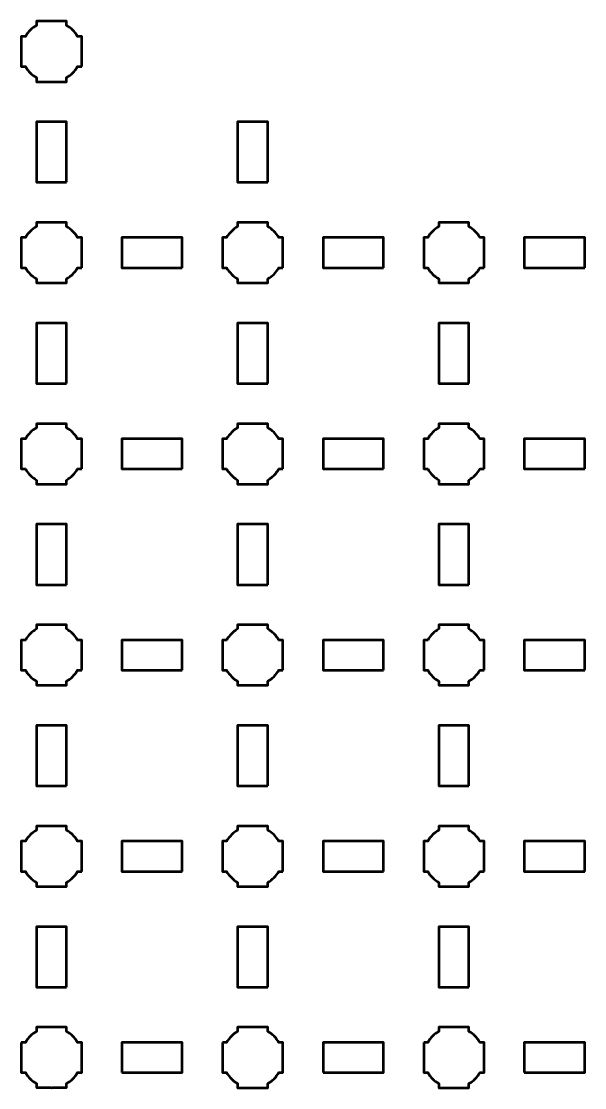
# Model space of a CAD drawing. Header units: centimetres. Extents: x -21.2 to 0.2, y -25.5 to -4.2.
# Drawn here: x -10.8 to -5.2, y -15.15 to -4.55 of the extents above; entities that cross this region are included whole.
import ezdxf

# ---------------------------------------------------------------- set-up
doc = ezdxf.new("R2010")
doc.units = ezdxf.units.CM
doc.header["$MEASUREMENT"] = 0
doc.layers.add('Layer 1', color=7, linetype='Continuous')

msp = doc.modelspace()

# ---------------------------------------------------------------- linework, layer by layer
at = {"layer": 'Layer 1', "lineweight": 53}
for points in [[(-9.8, -15), (-9.2, -15), (-9.2, -14.7), (-9.8, -14.7), (-9.8, -15)], [(-7.8, -15), (-7.2, -15), (-7.2, -14.7), (-7.8, -14.7), (-7.8, -15)], [(-5.8, -15), (-5.2, -15), (-5.2, -14.7), (-5.8, -14.7), (-5.8, -15)]]:
    msp.add_lwpolyline(points, close=True, dxfattribs=at)
for points, knots in [([(-10.20002, -5), (-10.20002, -5), (-10.24017, -5), (-10.24017, -5), (-10.24017, -5), (-10.26652, -5.04553), (-10.30449, -5.0835), (-10.35002, -5.10985), (-10.35002, -5.10985), (-10.35002, -5.10985), (-10.35002, -5.15), (-10.35002, -5.15), (-10.35002, -5.15), (-10.35002, -5.15), (-10.50002, -5.15), (-10.50002, -5.15), (-10.50002, -5.15), (-10.50002, -5.15), (-10.65002, -5.15), (-10.65002, -5.15), (-10.65002, -5.15), (-10.65002, -5.15), (-10.65002, -5.10985), (-10.65002, -5.10985), (-10.65002, -5.10985), (-10.69555, -5.0835), (-10.73352, -5.04553), (-10.75987, -5), (-10.75987, -5), (-10.75987, -5), (-10.80002, -5), (-10.80002, -5), (-10.80002, -5), (-10.80002, -5), (-10.80002, -4.85), (-10.80002, -4.85), (-10.80002, -4.85), (-10.80002, -4.85), (-10.80002, -4.7), (-10.80002, -4.7), (-10.80002, -4.7), (-10.80002, -4.7), (-10.75987, -4.7), (-10.75987, -4.7), (-10.75987, -4.7), (-10.73352, -4.65447), (-10.69555, -4.6165), (-10.65002, -4.59015), (-10.65002, -4.59015), (-10.65002, -4.59015), (-10.65002, -4.55), (-10.65002, -4.55), (-10.65002, -4.55), (-10.65002, -4.55), (-10.50002, -4.55), (-10.50002, -4.55), (-10.50002, -4.55), (-10.50002, -4.55), (-10.35002, -4.55), (-10.35002, -4.55), (-10.35002, -4.55), (-10.35002, -4.55), (-10.35002, -4.59015), (-10.35002, -4.59015), (-10.35002, -4.59015), (-10.30449, -4.6165), (-10.26652, -4.65447), (-10.24017, -4.7), (-10.24017, -4.7), (-10.24017, -4.7), (-10.20002, -4.7), (-10.20002, -4.7), (-10.20002, -4.7), (-10.20002, -4.7), (-10.20002, -4.85), (-10.20002, -4.85), (-10.20002, -4.85), (-10.20002, -4.85), (-10.20002, -5), (-10.20002, -5)], [0, 0, 0, 0, 0.05, 0.05, 0.05, 0.05, 0.1, 0.1, 0.1, 0.1, 0.15, 0.15, 0.15, 0.15, 0.2, 0.2, 0.2, 0.2, 0.25, 0.25, 0.25, 0.25, 0.3, 0.3, 0.3, 0.3, 0.35, 0.35, 0.35, 0.35, 0.4, 0.4, 0.4, 0.4, 0.45, 0.45, 0.45, 0.45, 0.5, 0.5, 0.5, 0.5, 0.55, 0.55, 0.55, 0.55, 0.6, 0.6, 0.6, 0.6, 0.65, 0.65, 0.65, 0.65, 0.7, 0.7, 0.7, 0.7, 0.75, 0.75, 0.75, 0.75, 0.8, 0.8, 0.8, 0.8, 0.85, 0.85, 0.85, 0.85, 0.9, 0.9, 0.9, 0.9, 0.95, 0.95, 0.95, 0.95, 1, 1, 1, 1]), ([(-10.35002, -6.15), (-10.35002, -6.15), (-10.65002, -6.15), (-10.65002, -6.15), (-10.65002, -6.15), (-10.65002, -6.15), (-10.65002, -5.55), (-10.65002, -5.55), (-10.65002, -5.55), (-10.65002, -5.55), (-10.35002, -5.55), (-10.35002, -5.55), (-10.35002, -5.55), (-10.35002, -5.55), (-10.35002, -6.15), (-10.35002, -6.15)], [0, 0, 0, 0, 0.25, 0.25, 0.25, 0.25, 0.5, 0.5, 0.5, 0.5, 0.75, 0.75, 0.75, 0.75, 1, 1, 1, 1]), ([(-8.35002, -6.15), (-8.35002, -6.15), (-8.65002, -6.15), (-8.65002, -6.15), (-8.65002, -6.15), (-8.65002, -6.15), (-8.65002, -5.55), (-8.65002, -5.55), (-8.65002, -5.55), (-8.65002, -5.55), (-8.35002, -5.55), (-8.35002, -5.55), (-8.35002, -5.55), (-8.35002, -5.55), (-8.35002, -6.15), (-8.35002, -6.15)], [0, 0, 0, 0, 0.25, 0.25, 0.25, 0.25, 0.5, 0.5, 0.5, 0.5, 0.75, 0.75, 0.75, 0.75, 1, 1, 1, 1]), ([(-10.20002, -7), (-10.20002, -7), (-10.24017, -7), (-10.24017, -7), (-10.24017, -7), (-10.26652, -7.04553), (-10.30449, -7.0835), (-10.35002, -7.10985), (-10.35002, -7.10985), (-10.35002, -7.10985), (-10.35002, -7.15), (-10.35002, -7.15), (-10.35002, -7.15), (-10.35002, -7.15), (-10.50002, -7.15), (-10.50002, -7.15), (-10.50002, -7.15), (-10.50002, -7.15), (-10.65002, -7.15), (-10.65002, -7.15), (-10.65002, -7.15), (-10.65002, -7.15), (-10.65002, -7.10985), (-10.65002, -7.10985), (-10.65002, -7.10985), (-10.69555, -7.0835), (-10.73352, -7.04553), (-10.75987, -7), (-10.75987, -7), (-10.75987, -7), (-10.80002, -7), (-10.80002, -7), (-10.80002, -7), (-10.80002, -7), (-10.80002, -6.85), (-10.80002, -6.85), (-10.80002, -6.85), (-10.80002, -6.85), (-10.80002, -6.7), (-10.80002, -6.7), (-10.80002, -6.7), (-10.80002, -6.7), (-10.75987, -6.7), (-10.75987, -6.7), (-10.75987, -6.7), (-10.73352, -6.65447), (-10.69555, -6.6165), (-10.65002, -6.59015), (-10.65002, -6.59015), (-10.65002, -6.59015), (-10.65002, -6.55), (-10.65002, -6.55), (-10.65002, -6.55), (-10.65002, -6.55), (-10.50002, -6.55), (-10.50002, -6.55), (-10.50002, -6.55), (-10.50002, -6.55), (-10.35002, -6.55), (-10.35002, -6.55), (-10.35002, -6.55), (-10.35002, -6.55), (-10.35002, -6.59015), (-10.35002, -6.59015), (-10.35002, -6.59015), (-10.30449, -6.6165), (-10.26652, -6.65447), (-10.24017, -6.7), (-10.24017, -6.7), (-10.24017, -6.7), (-10.20002, -6.7), (-10.20002, -6.7), (-10.20002, -6.7), (-10.20002, -6.7), (-10.20002, -6.85), (-10.20002, -6.85), (-10.20002, -6.85), (-10.20002, -6.85), (-10.20002, -7), (-10.20002, -7)], [0, 0, 0, 0, 0.05, 0.05, 0.05, 0.05, 0.1, 0.1, 0.1, 0.1, 0.15, 0.15, 0.15, 0.15, 0.2, 0.2, 0.2, 0.2, 0.25, 0.25, 0.25, 0.25, 0.3, 0.3, 0.3, 0.3, 0.35, 0.35, 0.35, 0.35, 0.4, 0.4, 0.4, 0.4, 0.45, 0.45, 0.45, 0.45, 0.5, 0.5, 0.5, 0.5, 0.55, 0.55, 0.55, 0.55, 0.6, 0.6, 0.6, 0.6, 0.65, 0.65, 0.65, 0.65, 0.7, 0.7, 0.7, 0.7, 0.75, 0.75, 0.75, 0.75, 0.8, 0.8, 0.8, 0.8, 0.85, 0.85, 0.85, 0.85, 0.9, 0.9, 0.9, 0.9, 0.95, 0.95, 0.95, 0.95, 1, 1, 1, 1]), ([(-8.20002, -7), (-8.20002, -7), (-8.24017, -7), (-8.24017, -7), (-8.24017, -7), (-8.26652, -7.04553), (-8.30449, -7.0835), (-8.35002, -7.10985), (-8.35002, -7.10985), (-8.35002, -7.10985), (-8.35002, -7.15), (-8.35002, -7.15), (-8.35002, -7.15), (-8.35002, -7.15), (-8.50002, -7.15), (-8.50002, -7.15), (-8.50002, -7.15), (-8.50002, -7.15), (-8.65002, -7.15), (-8.65002, -7.15), (-8.65002, -7.15), (-8.65002, -7.15), (-8.65002, -7.10985), (-8.65002, -7.10985), (-8.65002, -7.10985), (-8.69555, -7.0835), (-8.73352, -7.04553), (-8.75987, -7), (-8.75987, -7), (-8.75987, -7), (-8.80002, -7), (-8.80002, -7), (-8.80002, -7), (-8.80002, -7), (-8.80002, -6.85), (-8.80002, -6.85), (-8.80002, -6.85), (-8.80002, -6.85), (-8.80002, -6.7), (-8.80002, -6.7), (-8.80002, -6.7), (-8.80002, -6.7), (-8.75987, -6.7), (-8.75987, -6.7), (-8.75987, -6.7), (-8.73352, -6.65447), (-8.69555, -6.6165), (-8.65002, -6.59015), (-8.65002, -6.59015), (-8.65002, -6.59015), (-8.65002, -6.55), (-8.65002, -6.55), (-8.65002, -6.55), (-8.65002, -6.55), (-8.50002, -6.55), (-8.50002, -6.55), (-8.50002, -6.55), (-8.50002, -6.55), (-8.35002, -6.55), (-8.35002, -6.55), (-8.35002, -6.55), (-8.35002, -6.55), (-8.35002, -6.59015), (-8.35002, -6.59015), (-8.35002, -6.59015), (-8.30449, -6.6165), (-8.26652, -6.65447), (-8.24017, -6.7), (-8.24017, -6.7), (-8.24017, -6.7), (-8.20002, -6.7), (-8.20002, -6.7), (-8.20002, -6.7), (-8.20002, -6.7), (-8.20002, -6.85), (-8.20002, -6.85), (-8.20002, -6.85), (-8.20002, -6.85), (-8.20002, -7), (-8.20002, -7)], [0, 0, 0, 0, 0.05, 0.05, 0.05, 0.05, 0.1, 0.1, 0.1, 0.1, 0.15, 0.15, 0.15, 0.15, 0.2, 0.2, 0.2, 0.2, 0.25, 0.25, 0.25, 0.25, 0.3, 0.3, 0.3, 0.3, 0.35, 0.35, 0.35, 0.35, 0.4, 0.4, 0.4, 0.4, 0.45, 0.45, 0.45, 0.45, 0.5, 0.5, 0.5, 0.5, 0.55, 0.55, 0.55, 0.55, 0.6, 0.6, 0.6, 0.6, 0.65, 0.65, 0.65, 0.65, 0.7, 0.7, 0.7, 0.7, 0.75, 0.75, 0.75, 0.75, 0.8, 0.8, 0.8, 0.8, 0.85, 0.85, 0.85, 0.85, 0.9, 0.9, 0.9, 0.9, 0.95, 0.95, 0.95, 0.95, 1, 1, 1, 1]), ([(-6.20002, -7), (-6.20002, -7), (-6.24017, -7), (-6.24017, -7), (-6.24017, -7), (-6.26652, -7.04553), (-6.30449, -7.0835), (-6.35002, -7.10985), (-6.35002, -7.10985), (-6.35002, -7.10985), (-6.35002, -7.15), (-6.35002, -7.15), (-6.35002, -7.15), (-6.35002, -7.15), (-6.50002, -7.15), (-6.50002, -7.15), (-6.50002, -7.15), (-6.50002, -7.15), (-6.65002, -7.15), (-6.65002, -7.15), (-6.65002, -7.15), (-6.65002, -7.15), (-6.65002, -7.10985), (-6.65002, -7.10985), (-6.65002, -7.10985), (-6.69555, -7.0835), (-6.73352, -7.04553), (-6.75987, -7), (-6.75987, -7), (-6.75987, -7), (-6.80002, -7), (-6.80002, -7), (-6.80002, -7), (-6.80002, -7), (-6.80002, -6.85), (-6.80002, -6.85), (-6.80002, -6.85), (-6.80002, -6.85), (-6.80002, -6.7), (-6.80002, -6.7), (-6.80002, -6.7), (-6.80002, -6.7), (-6.75987, -6.7), (-6.75987, -6.7), (-6.75987, -6.7), (-6.73352, -6.65447), (-6.69555, -6.6165), (-6.65002, -6.59015), (-6.65002, -6.59015), (-6.65002, -6.59015), (-6.65002, -6.55), (-6.65002, -6.55), (-6.65002, -6.55), (-6.65002, -6.55), (-6.50002, -6.55), (-6.50002, -6.55), (-6.50002, -6.55), (-6.50002, -6.55), (-6.35002, -6.55), (-6.35002, -6.55), (-6.35002, -6.55), (-6.35002, -6.55), (-6.35002, -6.59015), (-6.35002, -6.59015), (-6.35002, -6.59015), (-6.30449, -6.6165), (-6.26652, -6.65447), (-6.24017, -6.7), (-6.24017, -6.7), (-6.24017, -6.7), (-6.20002, -6.7), (-6.20002, -6.7), (-6.20002, -6.7), (-6.20002, -6.7), (-6.20002, -6.85), (-6.20002, -6.85), (-6.20002, -6.85), (-6.20002, -6.85), (-6.20002, -7), (-6.20002, -7)], [0, 0, 0, 0, 0.05, 0.05, 0.05, 0.05, 0.1, 0.1, 0.1, 0.1, 0.15, 0.15, 0.15, 0.15, 0.2, 0.2, 0.2, 0.2, 0.25, 0.25, 0.25, 0.25, 0.3, 0.3, 0.3, 0.3, 0.35, 0.35, 0.35, 0.35, 0.4, 0.4, 0.4, 0.4, 0.45, 0.45, 0.45, 0.45, 0.5, 0.5, 0.5, 0.5, 0.55, 0.55, 0.55, 0.55, 0.6, 0.6, 0.6, 0.6, 0.65, 0.65, 0.65, 0.65, 0.7, 0.7, 0.7, 0.7, 0.75, 0.75, 0.75, 0.75, 0.8, 0.8, 0.8, 0.8, 0.85, 0.85, 0.85, 0.85, 0.9, 0.9, 0.9, 0.9, 0.95, 0.95, 0.95, 0.95, 1, 1, 1, 1]), ([(-9.20002, -7), (-9.20002, -7), (-9.80002, -7), (-9.80002, -7), (-9.80002, -7), (-9.80002, -7), (-9.80002, -6.7), (-9.80002, -6.7), (-9.80002, -6.7), (-9.80002, -6.7), (-9.20002, -6.7), (-9.20002, -6.7), (-9.20002, -6.7), (-9.20002, -6.7), (-9.20002, -7), (-9.20002, -7)], [0, 0, 0, 0, 0.25, 0.25, 0.25, 0.25, 0.5, 0.5, 0.5, 0.5, 0.75, 0.75, 0.75, 0.75, 1, 1, 1, 1]), ([(-7.20002, -7), (-7.20002, -7), (-7.80002, -7), (-7.80002, -7), (-7.80002, -7), (-7.80002, -7), (-7.80002, -6.7), (-7.80002, -6.7), (-7.80002, -6.7), (-7.80002, -6.7), (-7.20002, -6.7), (-7.20002, -6.7), (-7.20002, -6.7), (-7.20002, -6.7), (-7.20002, -7), (-7.20002, -7)], [0, 0, 0, 0, 0.25, 0.25, 0.25, 0.25, 0.5, 0.5, 0.5, 0.5, 0.75, 0.75, 0.75, 0.75, 1, 1, 1, 1]), ([(-5.20002, -7), (-5.20002, -7), (-5.80002, -7), (-5.80002, -7), (-5.80002, -7), (-5.80002, -7), (-5.80002, -6.7), (-5.80002, -6.7), (-5.80002, -6.7), (-5.80002, -6.7), (-5.20002, -6.7), (-5.20002, -6.7), (-5.20002, -6.7), (-5.20002, -6.7), (-5.20002, -7), (-5.20002, -7)], [0, 0, 0, 0, 0.25, 0.25, 0.25, 0.25, 0.5, 0.5, 0.5, 0.5, 0.75, 0.75, 0.75, 0.75, 1, 1, 1, 1]), ([(-10.35002, -8.15), (-10.35002, -8.15), (-10.65002, -8.15), (-10.65002, -8.15), (-10.65002, -8.15), (-10.65002, -8.15), (-10.65002, -7.55), (-10.65002, -7.55), (-10.65002, -7.55), (-10.65002, -7.55), (-10.35002, -7.55), (-10.35002, -7.55), (-10.35002, -7.55), (-10.35002, -7.55), (-10.35002, -8.15), (-10.35002, -8.15)], [0, 0, 0, 0, 0.25, 0.25, 0.25, 0.25, 0.5, 0.5, 0.5, 0.5, 0.75, 0.75, 0.75, 0.75, 1, 1, 1, 1]), ([(-8.35002, -8.15), (-8.35002, -8.15), (-8.65002, -8.15), (-8.65002, -8.15), (-8.65002, -8.15), (-8.65002, -8.15), (-8.65002, -7.55), (-8.65002, -7.55), (-8.65002, -7.55), (-8.65002, -7.55), (-8.35002, -7.55), (-8.35002, -7.55), (-8.35002, -7.55), (-8.35002, -7.55), (-8.35002, -8.15), (-8.35002, -8.15)], [0, 0, 0, 0, 0.25, 0.25, 0.25, 0.25, 0.5, 0.5, 0.5, 0.5, 0.75, 0.75, 0.75, 0.75, 1, 1, 1, 1]), ([(-6.35002, -8.15), (-6.35002, -8.15), (-6.65002, -8.15), (-6.65002, -8.15), (-6.65002, -8.15), (-6.65002, -8.15), (-6.65002, -7.55), (-6.65002, -7.55), (-6.65002, -7.55), (-6.65002, -7.55), (-6.35002, -7.55), (-6.35002, -7.55), (-6.35002, -7.55), (-6.35002, -7.55), (-6.35002, -8.15), (-6.35002, -8.15)], [0, 0, 0, 0, 0.25, 0.25, 0.25, 0.25, 0.5, 0.5, 0.5, 0.5, 0.75, 0.75, 0.75, 0.75, 1, 1, 1, 1]), ([(-10.20002, -9), (-10.20002, -9), (-10.24017, -9), (-10.24017, -9), (-10.24017, -9), (-10.26652, -9.04553), (-10.30449, -9.0835), (-10.35002, -9.10985), (-10.35002, -9.10985), (-10.35002, -9.10985), (-10.35002, -9.15), (-10.35002, -9.15), (-10.35002, -9.15), (-10.35002, -9.15), (-10.50002, -9.15), (-10.50002, -9.15), (-10.50002, -9.15), (-10.50002, -9.15), (-10.65002, -9.15), (-10.65002, -9.15), (-10.65002, -9.15), (-10.65002, -9.15), (-10.65002, -9.10985), (-10.65002, -9.10985), (-10.65002, -9.10985), (-10.69555, -9.0835), (-10.73352, -9.04553), (-10.75987, -9), (-10.75987, -9), (-10.75987, -9), (-10.80002, -9), (-10.80002, -9), (-10.80002, -9), (-10.80002, -9), (-10.80002, -8.85), (-10.80002, -8.85), (-10.80002, -8.85), (-10.80002, -8.85), (-10.80002, -8.7), (-10.80002, -8.7), (-10.80002, -8.7), (-10.80002, -8.7), (-10.75987, -8.7), (-10.75987, -8.7), (-10.75987, -8.7), (-10.73352, -8.65447), (-10.69555, -8.6165), (-10.65002, -8.59015), (-10.65002, -8.59015), (-10.65002, -8.59015), (-10.65002, -8.55), (-10.65002, -8.55), (-10.65002, -8.55), (-10.65002, -8.55), (-10.50002, -8.55), (-10.50002, -8.55), (-10.50002, -8.55), (-10.50002, -8.55), (-10.35002, -8.55), (-10.35002, -8.55), (-10.35002, -8.55), (-10.35002, -8.55), (-10.35002, -8.59015), (-10.35002, -8.59015), (-10.35002, -8.59015), (-10.30449, -8.6165), (-10.26652, -8.65447), (-10.24017, -8.7), (-10.24017, -8.7), (-10.24017, -8.7), (-10.20002, -8.7), (-10.20002, -8.7), (-10.20002, -8.7), (-10.20002, -8.7), (-10.20002, -8.85), (-10.20002, -8.85), (-10.20002, -8.85), (-10.20002, -8.85), (-10.20002, -9), (-10.20002, -9)], [0, 0, 0, 0, 0.05, 0.05, 0.05, 0.05, 0.1, 0.1, 0.1, 0.1, 0.15, 0.15, 0.15, 0.15, 0.2, 0.2, 0.2, 0.2, 0.25, 0.25, 0.25, 0.25, 0.3, 0.3, 0.3, 0.3, 0.35, 0.35, 0.35, 0.35, 0.4, 0.4, 0.4, 0.4, 0.45, 0.45, 0.45, 0.45, 0.5, 0.5, 0.5, 0.5, 0.55, 0.55, 0.55, 0.55, 0.6, 0.6, 0.6, 0.6, 0.65, 0.65, 0.65, 0.65, 0.7, 0.7, 0.7, 0.7, 0.75, 0.75, 0.75, 0.75, 0.8, 0.8, 0.8, 0.8, 0.85, 0.85, 0.85, 0.85, 0.9, 0.9, 0.9, 0.9, 0.95, 0.95, 0.95, 0.95, 1, 1, 1, 1]), ([(-8.20002, -9), (-8.20002, -9), (-8.24017, -9), (-8.24017, -9), (-8.24017, -9), (-8.26652, -9.04553), (-8.30449, -9.0835), (-8.35002, -9.10985), (-8.35002, -9.10985), (-8.35002, -9.10985), (-8.35002, -9.15), (-8.35002, -9.15), (-8.35002, -9.15), (-8.35002, -9.15), (-8.50002, -9.15), (-8.50002, -9.15), (-8.50002, -9.15), (-8.50002, -9.15), (-8.65002, -9.15), (-8.65002, -9.15), (-8.65002, -9.15), (-8.65002, -9.15), (-8.65002, -9.10985), (-8.65002, -9.10985), (-8.65002, -9.10985), (-8.69555, -9.0835), (-8.73352, -9.04553), (-8.75987, -9), (-8.75987, -9), (-8.75987, -9), (-8.80002, -9), (-8.80002, -9), (-8.80002, -9), (-8.80002, -9), (-8.80002, -8.85), (-8.80002, -8.85), (-8.80002, -8.85), (-8.80002, -8.85), (-8.80002, -8.7), (-8.80002, -8.7), (-8.80002, -8.7), (-8.80002, -8.7), (-8.75987, -8.7), (-8.75987, -8.7), (-8.75987, -8.7), (-8.73352, -8.65447), (-8.69555, -8.6165), (-8.65002, -8.59015), (-8.65002, -8.59015), (-8.65002, -8.59015), (-8.65002, -8.55), (-8.65002, -8.55), (-8.65002, -8.55), (-8.65002, -8.55), (-8.50002, -8.55), (-8.50002, -8.55), (-8.50002, -8.55), (-8.50002, -8.55), (-8.35002, -8.55), (-8.35002, -8.55), (-8.35002, -8.55), (-8.35002, -8.55), (-8.35002, -8.59015), (-8.35002, -8.59015), (-8.35002, -8.59015), (-8.30449, -8.6165), (-8.26652, -8.65447), (-8.24017, -8.7), (-8.24017, -8.7), (-8.24017, -8.7), (-8.20002, -8.7), (-8.20002, -8.7), (-8.20002, -8.7), (-8.20002, -8.7), (-8.20002, -8.85), (-8.20002, -8.85), (-8.20002, -8.85), (-8.20002, -8.85), (-8.20002, -9), (-8.20002, -9)], [0, 0, 0, 0, 0.05, 0.05, 0.05, 0.05, 0.1, 0.1, 0.1, 0.1, 0.15, 0.15, 0.15, 0.15, 0.2, 0.2, 0.2, 0.2, 0.25, 0.25, 0.25, 0.25, 0.3, 0.3, 0.3, 0.3, 0.35, 0.35, 0.35, 0.35, 0.4, 0.4, 0.4, 0.4, 0.45, 0.45, 0.45, 0.45, 0.5, 0.5, 0.5, 0.5, 0.55, 0.55, 0.55, 0.55, 0.6, 0.6, 0.6, 0.6, 0.65, 0.65, 0.65, 0.65, 0.7, 0.7, 0.7, 0.7, 0.75, 0.75, 0.75, 0.75, 0.8, 0.8, 0.8, 0.8, 0.85, 0.85, 0.85, 0.85, 0.9, 0.9, 0.9, 0.9, 0.95, 0.95, 0.95, 0.95, 1, 1, 1, 1]), ([(-6.20002, -9), (-6.20002, -9), (-6.24017, -9), (-6.24017, -9), (-6.24017, -9), (-6.26652, -9.04553), (-6.30449, -9.0835), (-6.35002, -9.10985), (-6.35002, -9.10985), (-6.35002, -9.10985), (-6.35002, -9.15), (-6.35002, -9.15), (-6.35002, -9.15), (-6.35002, -9.15), (-6.50002, -9.15), (-6.50002, -9.15), (-6.50002, -9.15), (-6.50002, -9.15), (-6.65002, -9.15), (-6.65002, -9.15), (-6.65002, -9.15), (-6.65002, -9.15), (-6.65002, -9.10985), (-6.65002, -9.10985), (-6.65002, -9.10985), (-6.69555, -9.0835), (-6.73352, -9.04553), (-6.75987, -9), (-6.75987, -9), (-6.75987, -9), (-6.80002, -9), (-6.80002, -9), (-6.80002, -9), (-6.80002, -9), (-6.80002, -8.85), (-6.80002, -8.85), (-6.80002, -8.85), (-6.80002, -8.85), (-6.80002, -8.7), (-6.80002, -8.7), (-6.80002, -8.7), (-6.80002, -8.7), (-6.75987, -8.7), (-6.75987, -8.7), (-6.75987, -8.7), (-6.73352, -8.65447), (-6.69555, -8.6165), (-6.65002, -8.59015), (-6.65002, -8.59015), (-6.65002, -8.59015), (-6.65002, -8.55), (-6.65002, -8.55), (-6.65002, -8.55), (-6.65002, -8.55), (-6.50002, -8.55), (-6.50002, -8.55), (-6.50002, -8.55), (-6.50002, -8.55), (-6.35002, -8.55), (-6.35002, -8.55), (-6.35002, -8.55), (-6.35002, -8.55), (-6.35002, -8.59015), (-6.35002, -8.59015), (-6.35002, -8.59015), (-6.30449, -8.6165), (-6.26652, -8.65447), (-6.24017, -8.7), (-6.24017, -8.7), (-6.24017, -8.7), (-6.20002, -8.7), (-6.20002, -8.7), (-6.20002, -8.7), (-6.20002, -8.7), (-6.20002, -8.85), (-6.20002, -8.85), (-6.20002, -8.85), (-6.20002, -8.85), (-6.20002, -9), (-6.20002, -9)], [0, 0, 0, 0, 0.05, 0.05, 0.05, 0.05, 0.1, 0.1, 0.1, 0.1, 0.15, 0.15, 0.15, 0.15, 0.2, 0.2, 0.2, 0.2, 0.25, 0.25, 0.25, 0.25, 0.3, 0.3, 0.3, 0.3, 0.35, 0.35, 0.35, 0.35, 0.4, 0.4, 0.4, 0.4, 0.45, 0.45, 0.45, 0.45, 0.5, 0.5, 0.5, 0.5, 0.55, 0.55, 0.55, 0.55, 0.6, 0.6, 0.6, 0.6, 0.65, 0.65, 0.65, 0.65, 0.7, 0.7, 0.7, 0.7, 0.75, 0.75, 0.75, 0.75, 0.8, 0.8, 0.8, 0.8, 0.85, 0.85, 0.85, 0.85, 0.9, 0.9, 0.9, 0.9, 0.95, 0.95, 0.95, 0.95, 1, 1, 1, 1]), ([(-9.20002, -9), (-9.20002, -9), (-9.80002, -9), (-9.80002, -9), (-9.80002, -9), (-9.80002, -9), (-9.80002, -8.7), (-9.80002, -8.7), (-9.80002, -8.7), (-9.80002, -8.7), (-9.20002, -8.7), (-9.20002, -8.7), (-9.20002, -8.7), (-9.20002, -8.7), (-9.20002, -9), (-9.20002, -9)], [0, 0, 0, 0, 0.25, 0.25, 0.25, 0.25, 0.5, 0.5, 0.5, 0.5, 0.75, 0.75, 0.75, 0.75, 1, 1, 1, 1]), ([(-7.20002, -9), (-7.20002, -9), (-7.80002, -9), (-7.80002, -9), (-7.80002, -9), (-7.80002, -9), (-7.80002, -8.7), (-7.80002, -8.7), (-7.80002, -8.7), (-7.80002, -8.7), (-7.20002, -8.7), (-7.20002, -8.7), (-7.20002, -8.7), (-7.20002, -8.7), (-7.20002, -9), (-7.20002, -9)], [0, 0, 0, 0, 0.25, 0.25, 0.25, 0.25, 0.5, 0.5, 0.5, 0.5, 0.75, 0.75, 0.75, 0.75, 1, 1, 1, 1]), ([(-5.20002, -9), (-5.20002, -9), (-5.80002, -9), (-5.80002, -9), (-5.80002, -9), (-5.80002, -9), (-5.80002, -8.7), (-5.80002, -8.7), (-5.80002, -8.7), (-5.80002, -8.7), (-5.20002, -8.7), (-5.20002, -8.7), (-5.20002, -8.7), (-5.20002, -8.7), (-5.20002, -9), (-5.20002, -9)], [0, 0, 0, 0, 0.25, 0.25, 0.25, 0.25, 0.5, 0.5, 0.5, 0.5, 0.75, 0.75, 0.75, 0.75, 1, 1, 1, 1]), ([(-10.35002, -10.15), (-10.35002, -10.15), (-10.65002, -10.15), (-10.65002, -10.15), (-10.65002, -10.15), (-10.65002, -10.15), (-10.65002, -9.55), (-10.65002, -9.55), (-10.65002, -9.55), (-10.65002, -9.55), (-10.35002, -9.55), (-10.35002, -9.55), (-10.35002, -9.55), (-10.35002, -9.55), (-10.35002, -10.15), (-10.35002, -10.15)], [0, 0, 0, 0, 0.25, 0.25, 0.25, 0.25, 0.5, 0.5, 0.5, 0.5, 0.75, 0.75, 0.75, 0.75, 1, 1, 1, 1]), ([(-8.35002, -10.15), (-8.35002, -10.15), (-8.65002, -10.15), (-8.65002, -10.15), (-8.65002, -10.15), (-8.65002, -10.15), (-8.65002, -9.55), (-8.65002, -9.55), (-8.65002, -9.55), (-8.65002, -9.55), (-8.35002, -9.55), (-8.35002, -9.55), (-8.35002, -9.55), (-8.35002, -9.55), (-8.35002, -10.15), (-8.35002, -10.15)], [0, 0, 0, 0, 0.25, 0.25, 0.25, 0.25, 0.5, 0.5, 0.5, 0.5, 0.75, 0.75, 0.75, 0.75, 1, 1, 1, 1]), ([(-6.35002, -10.15), (-6.35002, -10.15), (-6.65002, -10.15), (-6.65002, -10.15), (-6.65002, -10.15), (-6.65002, -10.15), (-6.65002, -9.55), (-6.65002, -9.55), (-6.65002, -9.55), (-6.65002, -9.55), (-6.35002, -9.55), (-6.35002, -9.55), (-6.35002, -9.55), (-6.35002, -9.55), (-6.35002, -10.15), (-6.35002, -10.15)], [0, 0, 0, 0, 0.25, 0.25, 0.25, 0.25, 0.5, 0.5, 0.5, 0.5, 0.75, 0.75, 0.75, 0.75, 1, 1, 1, 1]), ([(-10.20002, -11), (-10.20002, -11), (-10.24017, -11), (-10.24017, -11), (-10.24017, -11), (-10.26652, -11.04553), (-10.30449, -11.0835), (-10.35002, -11.10985), (-10.35002, -11.10985), (-10.35002, -11.10985), (-10.35002, -11.15), (-10.35002, -11.15), (-10.35002, -11.15), (-10.35002, -11.15), (-10.50002, -11.15), (-10.50002, -11.15), (-10.50002, -11.15), (-10.50002, -11.15), (-10.65002, -11.15), (-10.65002, -11.15), (-10.65002, -11.15), (-10.65002, -11.15), (-10.65002, -11.10985), (-10.65002, -11.10985), (-10.65002, -11.10985), (-10.69555, -11.0835), (-10.73352, -11.04553), (-10.75987, -11), (-10.75987, -11), (-10.75987, -11), (-10.80002, -11), (-10.80002, -11), (-10.80002, -11), (-10.80002, -11), (-10.80002, -10.85), (-10.80002, -10.85), (-10.80002, -10.85), (-10.80002, -10.85), (-10.80002, -10.7), (-10.80002, -10.7), (-10.80002, -10.7), (-10.80002, -10.7), (-10.75987, -10.7), (-10.75987, -10.7), (-10.75987, -10.7), (-10.73352, -10.65447), (-10.69555, -10.6165), (-10.65002, -10.59015), (-10.65002, -10.59015), (-10.65002, -10.59015), (-10.65002, -10.55), (-10.65002, -10.55), (-10.65002, -10.55), (-10.65002, -10.55), (-10.50002, -10.55), (-10.50002, -10.55), (-10.50002, -10.55), (-10.50002, -10.55), (-10.35002, -10.55), (-10.35002, -10.55), (-10.35002, -10.55), (-10.35002, -10.55), (-10.35002, -10.59015), (-10.35002, -10.59015), (-10.35002, -10.59015), (-10.30449, -10.6165), (-10.26652, -10.65447), (-10.24017, -10.7), (-10.24017, -10.7), (-10.24017, -10.7), (-10.20002, -10.7), (-10.20002, -10.7), (-10.20002, -10.7), (-10.20002, -10.7), (-10.20002, -10.85), (-10.20002, -10.85), (-10.20002, -10.85), (-10.20002, -10.85), (-10.20002, -11), (-10.20002, -11)], [0, 0, 0, 0, 0.05, 0.05, 0.05, 0.05, 0.1, 0.1, 0.1, 0.1, 0.15, 0.15, 0.15, 0.15, 0.2, 0.2, 0.2, 0.2, 0.25, 0.25, 0.25, 0.25, 0.3, 0.3, 0.3, 0.3, 0.35, 0.35, 0.35, 0.35, 0.4, 0.4, 0.4, 0.4, 0.45, 0.45, 0.45, 0.45, 0.5, 0.5, 0.5, 0.5, 0.55, 0.55, 0.55, 0.55, 0.6, 0.6, 0.6, 0.6, 0.65, 0.65, 0.65, 0.65, 0.7, 0.7, 0.7, 0.7, 0.75, 0.75, 0.75, 0.75, 0.8, 0.8, 0.8, 0.8, 0.85, 0.85, 0.85, 0.85, 0.9, 0.9, 0.9, 0.9, 0.95, 0.95, 0.95, 0.95, 1, 1, 1, 1]), ([(-8.20002, -11), (-8.20002, -11), (-8.24017, -11), (-8.24017, -11), (-8.24017, -11), (-8.26652, -11.04553), (-8.30449, -11.0835), (-8.35002, -11.10985), (-8.35002, -11.10985), (-8.35002, -11.10985), (-8.35002, -11.15), (-8.35002, -11.15), (-8.35002, -11.15), (-8.35002, -11.15), (-8.50002, -11.15), (-8.50002, -11.15), (-8.50002, -11.15), (-8.50002, -11.15), (-8.65002, -11.15), (-8.65002, -11.15), (-8.65002, -11.15), (-8.65002, -11.15), (-8.65002, -11.10985), (-8.65002, -11.10985), (-8.65002, -11.10985), (-8.69555, -11.0835), (-8.73352, -11.04553), (-8.75987, -11), (-8.75987, -11), (-8.75987, -11), (-8.80002, -11), (-8.80002, -11), (-8.80002, -11), (-8.80002, -11), (-8.80002, -10.85), (-8.80002, -10.85), (-8.80002, -10.85), (-8.80002, -10.85), (-8.80002, -10.7), (-8.80002, -10.7), (-8.80002, -10.7), (-8.80002, -10.7), (-8.75987, -10.7), (-8.75987, -10.7), (-8.75987, -10.7), (-8.73352, -10.65447), (-8.69555, -10.6165), (-8.65002, -10.59015), (-8.65002, -10.59015), (-8.65002, -10.59015), (-8.65002, -10.55), (-8.65002, -10.55), (-8.65002, -10.55), (-8.65002, -10.55), (-8.50002, -10.55), (-8.50002, -10.55), (-8.50002, -10.55), (-8.50002, -10.55), (-8.35002, -10.55), (-8.35002, -10.55), (-8.35002, -10.55), (-8.35002, -10.55), (-8.35002, -10.59015), (-8.35002, -10.59015), (-8.35002, -10.59015), (-8.30449, -10.6165), (-8.26652, -10.65447), (-8.24017, -10.7), (-8.24017, -10.7), (-8.24017, -10.7), (-8.20002, -10.7), (-8.20002, -10.7), (-8.20002, -10.7), (-8.20002, -10.7), (-8.20002, -10.85), (-8.20002, -10.85), (-8.20002, -10.85), (-8.20002, -10.85), (-8.20002, -11), (-8.20002, -11)], [0, 0, 0, 0, 0.05, 0.05, 0.05, 0.05, 0.1, 0.1, 0.1, 0.1, 0.15, 0.15, 0.15, 0.15, 0.2, 0.2, 0.2, 0.2, 0.25, 0.25, 0.25, 0.25, 0.3, 0.3, 0.3, 0.3, 0.35, 0.35, 0.35, 0.35, 0.4, 0.4, 0.4, 0.4, 0.45, 0.45, 0.45, 0.45, 0.5, 0.5, 0.5, 0.5, 0.55, 0.55, 0.55, 0.55, 0.6, 0.6, 0.6, 0.6, 0.65, 0.65, 0.65, 0.65, 0.7, 0.7, 0.7, 0.7, 0.75, 0.75, 0.75, 0.75, 0.8, 0.8, 0.8, 0.8, 0.85, 0.85, 0.85, 0.85, 0.9, 0.9, 0.9, 0.9, 0.95, 0.95, 0.95, 0.95, 1, 1, 1, 1]), ([(-6.20002, -11), (-6.20002, -11), (-6.24017, -11), (-6.24017, -11), (-6.24017, -11), (-6.26652, -11.04553), (-6.30449, -11.0835), (-6.35002, -11.10985), (-6.35002, -11.10985), (-6.35002, -11.10985), (-6.35002, -11.15), (-6.35002, -11.15), (-6.35002, -11.15), (-6.35002, -11.15), (-6.50002, -11.15), (-6.50002, -11.15), (-6.50002, -11.15), (-6.50002, -11.15), (-6.65002, -11.15), (-6.65002, -11.15), (-6.65002, -11.15), (-6.65002, -11.15), (-6.65002, -11.10985), (-6.65002, -11.10985), (-6.65002, -11.10985), (-6.69555, -11.0835), (-6.73352, -11.04553), (-6.75987, -11), (-6.75987, -11), (-6.75987, -11), (-6.80002, -11), (-6.80002, -11), (-6.80002, -11), (-6.80002, -11), (-6.80002, -10.85), (-6.80002, -10.85), (-6.80002, -10.85), (-6.80002, -10.85), (-6.80002, -10.7), (-6.80002, -10.7), (-6.80002, -10.7), (-6.80002, -10.7), (-6.75987, -10.7), (-6.75987, -10.7), (-6.75987, -10.7), (-6.73352, -10.65447), (-6.69555, -10.6165), (-6.65002, -10.59015), (-6.65002, -10.59015), (-6.65002, -10.59015), (-6.65002, -10.55), (-6.65002, -10.55), (-6.65002, -10.55), (-6.65002, -10.55), (-6.50002, -10.55), (-6.50002, -10.55), (-6.50002, -10.55), (-6.50002, -10.55), (-6.35002, -10.55), (-6.35002, -10.55), (-6.35002, -10.55), (-6.35002, -10.55), (-6.35002, -10.59015), (-6.35002, -10.59015), (-6.35002, -10.59015), (-6.30449, -10.6165), (-6.26652, -10.65447), (-6.24017, -10.7), (-6.24017, -10.7), (-6.24017, -10.7), (-6.20002, -10.7), (-6.20002, -10.7), (-6.20002, -10.7), (-6.20002, -10.7), (-6.20002, -10.85), (-6.20002, -10.85), (-6.20002, -10.85), (-6.20002, -10.85), (-6.20002, -11), (-6.20002, -11)], [0, 0, 0, 0, 0.05, 0.05, 0.05, 0.05, 0.1, 0.1, 0.1, 0.1, 0.15, 0.15, 0.15, 0.15, 0.2, 0.2, 0.2, 0.2, 0.25, 0.25, 0.25, 0.25, 0.3, 0.3, 0.3, 0.3, 0.35, 0.35, 0.35, 0.35, 0.4, 0.4, 0.4, 0.4, 0.45, 0.45, 0.45, 0.45, 0.5, 0.5, 0.5, 0.5, 0.55, 0.55, 0.55, 0.55, 0.6, 0.6, 0.6, 0.6, 0.65, 0.65, 0.65, 0.65, 0.7, 0.7, 0.7, 0.7, 0.75, 0.75, 0.75, 0.75, 0.8, 0.8, 0.8, 0.8, 0.85, 0.85, 0.85, 0.85, 0.9, 0.9, 0.9, 0.9, 0.95, 0.95, 0.95, 0.95, 1, 1, 1, 1]), ([(-9.20002, -11), (-9.20002, -11), (-9.80002, -11), (-9.80002, -11), (-9.80002, -11), (-9.80002, -11), (-9.80002, -10.7), (-9.80002, -10.7), (-9.80002, -10.7), (-9.80002, -10.7), (-9.20002, -10.7), (-9.20002, -10.7), (-9.20002, -10.7), (-9.20002, -10.7), (-9.20002, -11), (-9.20002, -11)], [0, 0, 0, 0, 0.25, 0.25, 0.25, 0.25, 0.5, 0.5, 0.5, 0.5, 0.75, 0.75, 0.75, 0.75, 1, 1, 1, 1]), ([(-7.20002, -11), (-7.20002, -11), (-7.80002, -11), (-7.80002, -11), (-7.80002, -11), (-7.80002, -11), (-7.80002, -10.7), (-7.80002, -10.7), (-7.80002, -10.7), (-7.80002, -10.7), (-7.20002, -10.7), (-7.20002, -10.7), (-7.20002, -10.7), (-7.20002, -10.7), (-7.20002, -11), (-7.20002, -11)], [0, 0, 0, 0, 0.25, 0.25, 0.25, 0.25, 0.5, 0.5, 0.5, 0.5, 0.75, 0.75, 0.75, 0.75, 1, 1, 1, 1]), ([(-5.20002, -11), (-5.20002, -11), (-5.80002, -11), (-5.80002, -11), (-5.80002, -11), (-5.80002, -11), (-5.80002, -10.7), (-5.80002, -10.7), (-5.80002, -10.7), (-5.80002, -10.7), (-5.20002, -10.7), (-5.20002, -10.7), (-5.20002, -10.7), (-5.20002, -10.7), (-5.20002, -11), (-5.20002, -11)], [0, 0, 0, 0, 0.25, 0.25, 0.25, 0.25, 0.5, 0.5, 0.5, 0.5, 0.75, 0.75, 0.75, 0.75, 1, 1, 1, 1]), ([(-10.35002, -12.15), (-10.35002, -12.15), (-10.65002, -12.15), (-10.65002, -12.15), (-10.65002, -12.15), (-10.65002, -12.15), (-10.65002, -11.55), (-10.65002, -11.55), (-10.65002, -11.55), (-10.65002, -11.55), (-10.35002, -11.55), (-10.35002, -11.55), (-10.35002, -11.55), (-10.35002, -11.55), (-10.35002, -12.15), (-10.35002, -12.15)], [0, 0, 0, 0, 0.25, 0.25, 0.25, 0.25, 0.5, 0.5, 0.5, 0.5, 0.75, 0.75, 0.75, 0.75, 1, 1, 1, 1]), ([(-8.35002, -12.15), (-8.35002, -12.15), (-8.65002, -12.15), (-8.65002, -12.15), (-8.65002, -12.15), (-8.65002, -12.15), (-8.65002, -11.55), (-8.65002, -11.55), (-8.65002, -11.55), (-8.65002, -11.55), (-8.35002, -11.55), (-8.35002, -11.55), (-8.35002, -11.55), (-8.35002, -11.55), (-8.35002, -12.15), (-8.35002, -12.15)], [0, 0, 0, 0, 0.25, 0.25, 0.25, 0.25, 0.5, 0.5, 0.5, 0.5, 0.75, 0.75, 0.75, 0.75, 1, 1, 1, 1]), ([(-6.35002, -12.15), (-6.35002, -12.15), (-6.65002, -12.15), (-6.65002, -12.15), (-6.65002, -12.15), (-6.65002, -12.15), (-6.65002, -11.55), (-6.65002, -11.55), (-6.65002, -11.55), (-6.65002, -11.55), (-6.35002, -11.55), (-6.35002, -11.55), (-6.35002, -11.55), (-6.35002, -11.55), (-6.35002, -12.15), (-6.35002, -12.15)], [0, 0, 0, 0, 0.25, 0.25, 0.25, 0.25, 0.5, 0.5, 0.5, 0.5, 0.75, 0.75, 0.75, 0.75, 1, 1, 1, 1]), ([(-10.20002, -13), (-10.20002, -13), (-10.24017, -13), (-10.24017, -13), (-10.24017, -13), (-10.26652, -13.04553), (-10.30449, -13.0835), (-10.35002, -13.10985), (-10.35002, -13.10985), (-10.35002, -13.10985), (-10.35002, -13.15), (-10.35002, -13.15), (-10.35002, -13.15), (-10.35002, -13.15), (-10.50002, -13.15), (-10.50002, -13.15), (-10.50002, -13.15), (-10.50002, -13.15), (-10.65002, -13.15), (-10.65002, -13.15), (-10.65002, -13.15), (-10.65002, -13.15), (-10.65002, -13.10985), (-10.65002, -13.10985), (-10.65002, -13.10985), (-10.69555, -13.0835), (-10.73352, -13.04553), (-10.75987, -13), (-10.75987, -13), (-10.75987, -13), (-10.80002, -13), (-10.80002, -13), (-10.80002, -13), (-10.80002, -13), (-10.80002, -12.85), (-10.80002, -12.85), (-10.80002, -12.85), (-10.80002, -12.85), (-10.80002, -12.7), (-10.80002, -12.7), (-10.80002, -12.7), (-10.80002, -12.7), (-10.75987, -12.7), (-10.75987, -12.7), (-10.75987, -12.7), (-10.73352, -12.65447), (-10.69555, -12.6165), (-10.65002, -12.59015), (-10.65002, -12.59015), (-10.65002, -12.59015), (-10.65002, -12.55), (-10.65002, -12.55), (-10.65002, -12.55), (-10.65002, -12.55), (-10.50002, -12.55), (-10.50002, -12.55), (-10.50002, -12.55), (-10.50002, -12.55), (-10.35002, -12.55), (-10.35002, -12.55), (-10.35002, -12.55), (-10.35002, -12.55), (-10.35002, -12.59015), (-10.35002, -12.59015), (-10.35002, -12.59015), (-10.30449, -12.6165), (-10.26652, -12.65447), (-10.24017, -12.7), (-10.24017, -12.7), (-10.24017, -12.7), (-10.20002, -12.7), (-10.20002, -12.7), (-10.20002, -12.7), (-10.20002, -12.7), (-10.20002, -12.85), (-10.20002, -12.85), (-10.20002, -12.85), (-10.20002, -12.85), (-10.20002, -13), (-10.20002, -13)], [0, 0, 0, 0, 0.05, 0.05, 0.05, 0.05, 0.1, 0.1, 0.1, 0.1, 0.15, 0.15, 0.15, 0.15, 0.2, 0.2, 0.2, 0.2, 0.25, 0.25, 0.25, 0.25, 0.3, 0.3, 0.3, 0.3, 0.35, 0.35, 0.35, 0.35, 0.4, 0.4, 0.4, 0.4, 0.45, 0.45, 0.45, 0.45, 0.5, 0.5, 0.5, 0.5, 0.55, 0.55, 0.55, 0.55, 0.6, 0.6, 0.6, 0.6, 0.65, 0.65, 0.65, 0.65, 0.7, 0.7, 0.7, 0.7, 0.75, 0.75, 0.75, 0.75, 0.8, 0.8, 0.8, 0.8, 0.85, 0.85, 0.85, 0.85, 0.9, 0.9, 0.9, 0.9, 0.95, 0.95, 0.95, 0.95, 1, 1, 1, 1]), ([(-8.20002, -13), (-8.20002, -13), (-8.24017, -13), (-8.24017, -13), (-8.24017, -13), (-8.26652, -13.04553), (-8.30449, -13.0835), (-8.35002, -13.10985), (-8.35002, -13.10985), (-8.35002, -13.10985), (-8.35002, -13.15), (-8.35002, -13.15), (-8.35002, -13.15), (-8.35002, -13.15), (-8.50002, -13.15), (-8.50002, -13.15), (-8.50002, -13.15), (-8.50002, -13.15), (-8.65002, -13.15), (-8.65002, -13.15), (-8.65002, -13.15), (-8.65002, -13.15), (-8.65002, -13.10985), (-8.65002, -13.10985), (-8.65002, -13.10985), (-8.69555, -13.0835), (-8.73352, -13.04553), (-8.75987, -13), (-8.75987, -13), (-8.75987, -13), (-8.80002, -13), (-8.80002, -13), (-8.80002, -13), (-8.80002, -13), (-8.80002, -12.85), (-8.80002, -12.85), (-8.80002, -12.85), (-8.80002, -12.85), (-8.80002, -12.7), (-8.80002, -12.7), (-8.80002, -12.7), (-8.80002, -12.7), (-8.75987, -12.7), (-8.75987, -12.7), (-8.75987, -12.7), (-8.73352, -12.65447), (-8.69555, -12.6165), (-8.65002, -12.59015), (-8.65002, -12.59015), (-8.65002, -12.59015), (-8.65002, -12.55), (-8.65002, -12.55), (-8.65002, -12.55), (-8.65002, -12.55), (-8.50002, -12.55), (-8.50002, -12.55), (-8.50002, -12.55), (-8.50002, -12.55), (-8.35002, -12.55), (-8.35002, -12.55), (-8.35002, -12.55), (-8.35002, -12.55), (-8.35002, -12.59015), (-8.35002, -12.59015), (-8.35002, -12.59015), (-8.30449, -12.6165), (-8.26652, -12.65447), (-8.24017, -12.7), (-8.24017, -12.7), (-8.24017, -12.7), (-8.20002, -12.7), (-8.20002, -12.7), (-8.20002, -12.7), (-8.20002, -12.7), (-8.20002, -12.85), (-8.20002, -12.85), (-8.20002, -12.85), (-8.20002, -12.85), (-8.20002, -13), (-8.20002, -13)], [0, 0, 0, 0, 0.05, 0.05, 0.05, 0.05, 0.1, 0.1, 0.1, 0.1, 0.15, 0.15, 0.15, 0.15, 0.2, 0.2, 0.2, 0.2, 0.25, 0.25, 0.25, 0.25, 0.3, 0.3, 0.3, 0.3, 0.35, 0.35, 0.35, 0.35, 0.4, 0.4, 0.4, 0.4, 0.45, 0.45, 0.45, 0.45, 0.5, 0.5, 0.5, 0.5, 0.55, 0.55, 0.55, 0.55, 0.6, 0.6, 0.6, 0.6, 0.65, 0.65, 0.65, 0.65, 0.7, 0.7, 0.7, 0.7, 0.75, 0.75, 0.75, 0.75, 0.8, 0.8, 0.8, 0.8, 0.85, 0.85, 0.85, 0.85, 0.9, 0.9, 0.9, 0.9, 0.95, 0.95, 0.95, 0.95, 1, 1, 1, 1]), ([(-6.20002, -13), (-6.20002, -13), (-6.24017, -13), (-6.24017, -13), (-6.24017, -13), (-6.26652, -13.04553), (-6.30449, -13.0835), (-6.35002, -13.10985), (-6.35002, -13.10985), (-6.35002, -13.10985), (-6.35002, -13.15), (-6.35002, -13.15), (-6.35002, -13.15), (-6.35002, -13.15), (-6.50002, -13.15), (-6.50002, -13.15), (-6.50002, -13.15), (-6.50002, -13.15), (-6.65002, -13.15), (-6.65002, -13.15), (-6.65002, -13.15), (-6.65002, -13.15), (-6.65002, -13.10985), (-6.65002, -13.10985), (-6.65002, -13.10985), (-6.69555, -13.0835), (-6.73352, -13.04553), (-6.75987, -13), (-6.75987, -13), (-6.75987, -13), (-6.80002, -13), (-6.80002, -13), (-6.80002, -13), (-6.80002, -13), (-6.80002, -12.85), (-6.80002, -12.85), (-6.80002, -12.85), (-6.80002, -12.85), (-6.80002, -12.7), (-6.80002, -12.7), (-6.80002, -12.7), (-6.80002, -12.7), (-6.75987, -12.7), (-6.75987, -12.7), (-6.75987, -12.7), (-6.73352, -12.65447), (-6.69555, -12.6165), (-6.65002, -12.59015), (-6.65002, -12.59015), (-6.65002, -12.59015), (-6.65002, -12.55), (-6.65002, -12.55), (-6.65002, -12.55), (-6.65002, -12.55), (-6.50002, -12.55), (-6.50002, -12.55), (-6.50002, -12.55), (-6.50002, -12.55), (-6.35002, -12.55), (-6.35002, -12.55), (-6.35002, -12.55), (-6.35002, -12.55), (-6.35002, -12.59015), (-6.35002, -12.59015), (-6.35002, -12.59015), (-6.30449, -12.6165), (-6.26652, -12.65447), (-6.24017, -12.7), (-6.24017, -12.7), (-6.24017, -12.7), (-6.20002, -12.7), (-6.20002, -12.7), (-6.20002, -12.7), (-6.20002, -12.7), (-6.20002, -12.85), (-6.20002, -12.85), (-6.20002, -12.85), (-6.20002, -12.85), (-6.20002, -13), (-6.20002, -13)], [0, 0, 0, 0, 0.05, 0.05, 0.05, 0.05, 0.1, 0.1, 0.1, 0.1, 0.15, 0.15, 0.15, 0.15, 0.2, 0.2, 0.2, 0.2, 0.25, 0.25, 0.25, 0.25, 0.3, 0.3, 0.3, 0.3, 0.35, 0.35, 0.35, 0.35, 0.4, 0.4, 0.4, 0.4, 0.45, 0.45, 0.45, 0.45, 0.5, 0.5, 0.5, 0.5, 0.55, 0.55, 0.55, 0.55, 0.6, 0.6, 0.6, 0.6, 0.65, 0.65, 0.65, 0.65, 0.7, 0.7, 0.7, 0.7, 0.75, 0.75, 0.75, 0.75, 0.8, 0.8, 0.8, 0.8, 0.85, 0.85, 0.85, 0.85, 0.9, 0.9, 0.9, 0.9, 0.95, 0.95, 0.95, 0.95, 1, 1, 1, 1]), ([(-9.20002, -13), (-9.20002, -13), (-9.80002, -13), (-9.80002, -13), (-9.80002, -13), (-9.80002, -13), (-9.80002, -12.7), (-9.80002, -12.7), (-9.80002, -12.7), (-9.80002, -12.7), (-9.20002, -12.7), (-9.20002, -12.7), (-9.20002, -12.7), (-9.20002, -12.7), (-9.20002, -13), (-9.20002, -13)], [0, 0, 0, 0, 0.25, 0.25, 0.25, 0.25, 0.5, 0.5, 0.5, 0.5, 0.75, 0.75, 0.75, 0.75, 1, 1, 1, 1]), ([(-7.20002, -13), (-7.20002, -13), (-7.80002, -13), (-7.80002, -13), (-7.80002, -13), (-7.80002, -13), (-7.80002, -12.7), (-7.80002, -12.7), (-7.80002, -12.7), (-7.80002, -12.7), (-7.20002, -12.7), (-7.20002, -12.7), (-7.20002, -12.7), (-7.20002, -12.7), (-7.20002, -13), (-7.20002, -13)], [0, 0, 0, 0, 0.25, 0.25, 0.25, 0.25, 0.5, 0.5, 0.5, 0.5, 0.75, 0.75, 0.75, 0.75, 1, 1, 1, 1]), ([(-5.20002, -13), (-5.20002, -13), (-5.80002, -13), (-5.80002, -13), (-5.80002, -13), (-5.80002, -13), (-5.80002, -12.7), (-5.80002, -12.7), (-5.80002, -12.7), (-5.80002, -12.7), (-5.20002, -12.7), (-5.20002, -12.7), (-5.20002, -12.7), (-5.20002, -12.7), (-5.20002, -13), (-5.20002, -13)], [0, 0, 0, 0, 0.25, 0.25, 0.25, 0.25, 0.5, 0.5, 0.5, 0.5, 0.75, 0.75, 0.75, 0.75, 1, 1, 1, 1]), ([(-10.35002, -14.15), (-10.35002, -14.15), (-10.65002, -14.15), (-10.65002, -14.15), (-10.65002, -14.15), (-10.65002, -14.15), (-10.65002, -13.55), (-10.65002, -13.55), (-10.65002, -13.55), (-10.65002, -13.55), (-10.35002, -13.55), (-10.35002, -13.55), (-10.35002, -13.55), (-10.35002, -13.55), (-10.35002, -14.15), (-10.35002, -14.15)], [0, 0, 0, 0, 0.25, 0.25, 0.25, 0.25, 0.5, 0.5, 0.5, 0.5, 0.75, 0.75, 0.75, 0.75, 1, 1, 1, 1]), ([(-8.35002, -14.15), (-8.35002, -14.15), (-8.65002, -14.15), (-8.65002, -14.15), (-8.65002, -14.15), (-8.65002, -14.15), (-8.65002, -13.55), (-8.65002, -13.55), (-8.65002, -13.55), (-8.65002, -13.55), (-8.35002, -13.55), (-8.35002, -13.55), (-8.35002, -13.55), (-8.35002, -13.55), (-8.35002, -14.15), (-8.35002, -14.15)], [0, 0, 0, 0, 0.25, 0.25, 0.25, 0.25, 0.5, 0.5, 0.5, 0.5, 0.75, 0.75, 0.75, 0.75, 1, 1, 1, 1]), ([(-6.35002, -14.15), (-6.35002, -14.15), (-6.65002, -14.15), (-6.65002, -14.15), (-6.65002, -14.15), (-6.65002, -14.15), (-6.65002, -13.55), (-6.65002, -13.55), (-6.65002, -13.55), (-6.65002, -13.55), (-6.35002, -13.55), (-6.35002, -13.55), (-6.35002, -13.55), (-6.35002, -13.55), (-6.35002, -14.15), (-6.35002, -14.15)], [0, 0, 0, 0, 0.25, 0.25, 0.25, 0.25, 0.5, 0.5, 0.5, 0.5, 0.75, 0.75, 0.75, 0.75, 1, 1, 1, 1]), ([(-10.8, -14.69994), (-10.8, -14.69994), (-10.7598, -14.69994), (-10.7598, -14.69994), (-10.7598, -14.69994), (-10.73347, -14.65442), (-10.69551, -14.61649), (-10.65, -14.59016), (-10.65, -14.59016), (-10.65, -14.59016), (-10.65, -14.54994), (-10.65, -14.54994), (-10.65, -14.54994), (-10.65, -14.54994), (-10.35, -14.54994), (-10.35, -14.54994), (-10.35, -14.54994), (-10.35, -14.54994), (-10.35, -14.59013), (-10.35, -14.59013), (-10.35, -14.59013), (-10.30447, -14.61646), (-10.26648, -14.65441), (-10.24012, -14.69994), (-10.24012, -14.69994), (-10.24012, -14.69994), (-10.2, -14.69994), (-10.2, -14.69994), (-10.2, -14.69994), (-10.2, -14.69994), (-10.2, -14.84536), (-10.2, -14.84536), (-10.2, -14.84536), (-10.2, -14.84536), (-10.19994, -14.85001), (-10.19994, -14.85001), (-10.19994, -14.85001), (-10.19994, -14.85001), (-10.2, -14.85465), (-10.2, -14.85465), (-10.2, -14.85465), (-10.2, -14.85465), (-10.2, -14.99994), (-10.2, -14.99994), (-10.2, -14.99994), (-10.2, -14.99994), (-10.24007, -14.99994), (-10.24007, -14.99994), (-10.24007, -14.99994), (-10.26642, -15.04551), (-10.30442, -15.08352), (-10.35, -15.10988), (-10.35, -15.10988), (-10.35, -15.10988), (-10.35, -15.14994), (-10.35, -15.14994), (-10.35, -15.14994), (-10.35, -15.14994), (-10.49328, -15.14994), (-10.49328, -15.14994), (-10.49328, -15.14994), (-10.49328, -15.14994), (-10.49995, -15.15002), (-10.49995, -15.15002), (-10.49995, -15.15002), (-10.49995, -15.15002), (-10.50663, -15.14994), (-10.50663, -15.14994), (-10.50663, -15.14994), (-10.50663, -15.14994), (-10.65, -15.14994), (-10.65, -15.14994), (-10.65, -15.14994), (-10.65, -15.14994), (-10.65, -15.10984), (-10.65, -15.10984), (-10.65, -15.10984), (-10.69554, -15.08348), (-10.73352, -15.04549), (-10.75985, -14.99994), (-10.75985, -14.99994), (-10.75985, -14.99994), (-10.8, -14.99994), (-10.8, -14.99994), (-10.8, -14.99994), (-10.8, -14.99994), (-10.8, -14.69994), (-10.8, -14.69994)], [0, 0, 0, 0, 0.04545455, 0.04545455, 0.04545455, 0.04545455, 0.09090909, 0.09090909, 0.09090909, 0.09090909, 0.13636364, 0.13636364, 0.13636364, 0.13636364, 0.18181818, 0.18181818, 0.18181818, 0.18181818, 0.22727273, 0.22727273, 0.22727273, 0.22727273, 0.27272727, 0.27272727, 0.27272727, 0.27272727, 0.31818182, 0.31818182, 0.31818182, 0.31818182, 0.36363636, 0.36363636, 0.36363636, 0.36363636, 0.40909091, 0.40909091, 0.40909091, 0.40909091, 0.45454545, 0.45454545, 0.45454545, 0.45454545, 0.5, 0.5, 0.5, 0.5, 0.54545455, 0.54545455, 0.54545455, 0.54545455, 0.59090909, 0.59090909, 0.59090909, 0.59090909, 0.63636364, 0.63636364, 0.63636364, 0.63636364, 0.68181818, 0.68181818, 0.68181818, 0.68181818, 0.72727273, 0.72727273, 0.72727273, 0.72727273, 0.77272727, 0.77272727, 0.77272727, 0.77272727, 0.81818182, 0.81818182, 0.81818182, 0.81818182, 0.86363636, 0.86363636, 0.86363636, 0.86363636, 0.90909091, 0.90909091, 0.90909091, 0.90909091, 0.95454545, 0.95454545, 0.95454545, 0.95454545, 1, 1, 1, 1]), ([(-8.8, -14.7), (-8.8, -14.7), (-8.75985, -14.7), (-8.75985, -14.7), (-8.75985, -14.7), (-8.7335, -14.65447), (-8.69553, -14.6165), (-8.65, -14.59015), (-8.65, -14.59015), (-8.65, -14.59015), (-8.65, -14.55), (-8.65, -14.55), (-8.65, -14.55), (-8.65, -14.55), (-8.5, -14.55), (-8.5, -14.55), (-8.5, -14.55), (-8.5, -14.55), (-8.35, -14.55), (-8.35, -14.55), (-8.35, -14.55), (-8.35, -14.55), (-8.35, -14.59015), (-8.35, -14.59015), (-8.35, -14.59015), (-8.30447, -14.6165), (-8.2665, -14.65447), (-8.24015, -14.7), (-8.24015, -14.7), (-8.24015, -14.7), (-8.2, -14.7), (-8.2, -14.7), (-8.2, -14.7), (-8.2, -14.7), (-8.2, -14.85), (-8.2, -14.85), (-8.2, -14.85), (-8.2, -14.85), (-8.2, -15), (-8.2, -15), (-8.2, -15), (-8.2, -15), (-8.24015, -15), (-8.24015, -15), (-8.24015, -15), (-8.2665, -15.04553), (-8.30447, -15.0835), (-8.35, -15.10985), (-8.35, -15.10985), (-8.35, -15.10985), (-8.35, -15.15), (-8.35, -15.15), (-8.35, -15.15), (-8.35, -15.15), (-8.5, -15.15), (-8.5, -15.15), (-8.5, -15.15), (-8.5, -15.15), (-8.65, -15.15), (-8.65, -15.15), (-8.65, -15.15), (-8.65, -15.15), (-8.65, -15.10985), (-8.65, -15.10985), (-8.65, -15.10985), (-8.69553, -15.0835), (-8.7335, -15.04553), (-8.75985, -15), (-8.75985, -15), (-8.75985, -15), (-8.8, -15), (-8.8, -15), (-8.8, -15), (-8.8, -15), (-8.8, -14.85), (-8.8, -14.85), (-8.8, -14.85), (-8.8, -14.85), (-8.8, -14.7), (-8.8, -14.7)], [0, 0, 0, 0, 0.05, 0.05, 0.05, 0.05, 0.1, 0.1, 0.1, 0.1, 0.15, 0.15, 0.15, 0.15, 0.2, 0.2, 0.2, 0.2, 0.25, 0.25, 0.25, 0.25, 0.3, 0.3, 0.3, 0.3, 0.35, 0.35, 0.35, 0.35, 0.4, 0.4, 0.4, 0.4, 0.45, 0.45, 0.45, 0.45, 0.5, 0.5, 0.5, 0.5, 0.55, 0.55, 0.55, 0.55, 0.6, 0.6, 0.6, 0.6, 0.65, 0.65, 0.65, 0.65, 0.7, 0.7, 0.7, 0.7, 0.75, 0.75, 0.75, 0.75, 0.8, 0.8, 0.8, 0.8, 0.85, 0.85, 0.85, 0.85, 0.9, 0.9, 0.9, 0.9, 0.95, 0.95, 0.95, 0.95, 1, 1, 1, 1]), ([(-6.8, -14.7), (-6.8, -14.7), (-6.75985, -14.7), (-6.75985, -14.7), (-6.75985, -14.7), (-6.7335, -14.65447), (-6.69553, -14.6165), (-6.65, -14.59015), (-6.65, -14.59015), (-6.65, -14.59015), (-6.65, -14.55), (-6.65, -14.55), (-6.65, -14.55), (-6.65, -14.55), (-6.5, -14.55), (-6.5, -14.55), (-6.5, -14.55), (-6.5, -14.55), (-6.35, -14.55), (-6.35, -14.55), (-6.35, -14.55), (-6.35, -14.55), (-6.35, -14.59015), (-6.35, -14.59015), (-6.35, -14.59015), (-6.30447, -14.6165), (-6.2665, -14.65447), (-6.24015, -14.7), (-6.24015, -14.7), (-6.24015, -14.7), (-6.2, -14.7), (-6.2, -14.7), (-6.2, -14.7), (-6.2, -14.7), (-6.2, -14.85), (-6.2, -14.85), (-6.2, -14.85), (-6.2, -14.85), (-6.2, -15), (-6.2, -15), (-6.2, -15), (-6.2, -15), (-6.24015, -15), (-6.24015, -15), (-6.24015, -15), (-6.2665, -15.04553), (-6.30447, -15.0835), (-6.35, -15.10985), (-6.35, -15.10985), (-6.35, -15.10985), (-6.35, -15.15), (-6.35, -15.15), (-6.35, -15.15), (-6.35, -15.15), (-6.5, -15.15), (-6.5, -15.15), (-6.5, -15.15), (-6.5, -15.15), (-6.65, -15.15), (-6.65, -15.15), (-6.65, -15.15), (-6.65, -15.15), (-6.65, -15.10985), (-6.65, -15.10985), (-6.65, -15.10985), (-6.69553, -15.0835), (-6.7335, -15.04553), (-6.75985, -15), (-6.75985, -15), (-6.75985, -15), (-6.8, -15), (-6.8, -15), (-6.8, -15), (-6.8, -15), (-6.8, -14.85), (-6.8, -14.85), (-6.8, -14.85), (-6.8, -14.85), (-6.8, -14.7), (-6.8, -14.7)], [0, 0, 0, 0, 0.05, 0.05, 0.05, 0.05, 0.1, 0.1, 0.1, 0.1, 0.15, 0.15, 0.15, 0.15, 0.2, 0.2, 0.2, 0.2, 0.25, 0.25, 0.25, 0.25, 0.3, 0.3, 0.3, 0.3, 0.35, 0.35, 0.35, 0.35, 0.4, 0.4, 0.4, 0.4, 0.45, 0.45, 0.45, 0.45, 0.5, 0.5, 0.5, 0.5, 0.55, 0.55, 0.55, 0.55, 0.6, 0.6, 0.6, 0.6, 0.65, 0.65, 0.65, 0.65, 0.7, 0.7, 0.7, 0.7, 0.75, 0.75, 0.75, 0.75, 0.8, 0.8, 0.8, 0.8, 0.85, 0.85, 0.85, 0.85, 0.9, 0.9, 0.9, 0.9, 0.95, 0.95, 0.95, 0.95, 1, 1, 1, 1])]:
    msp.add_open_spline(points, degree=3, knots=knots, dxfattribs=at)

doc.saveas('drawing.dxf')
